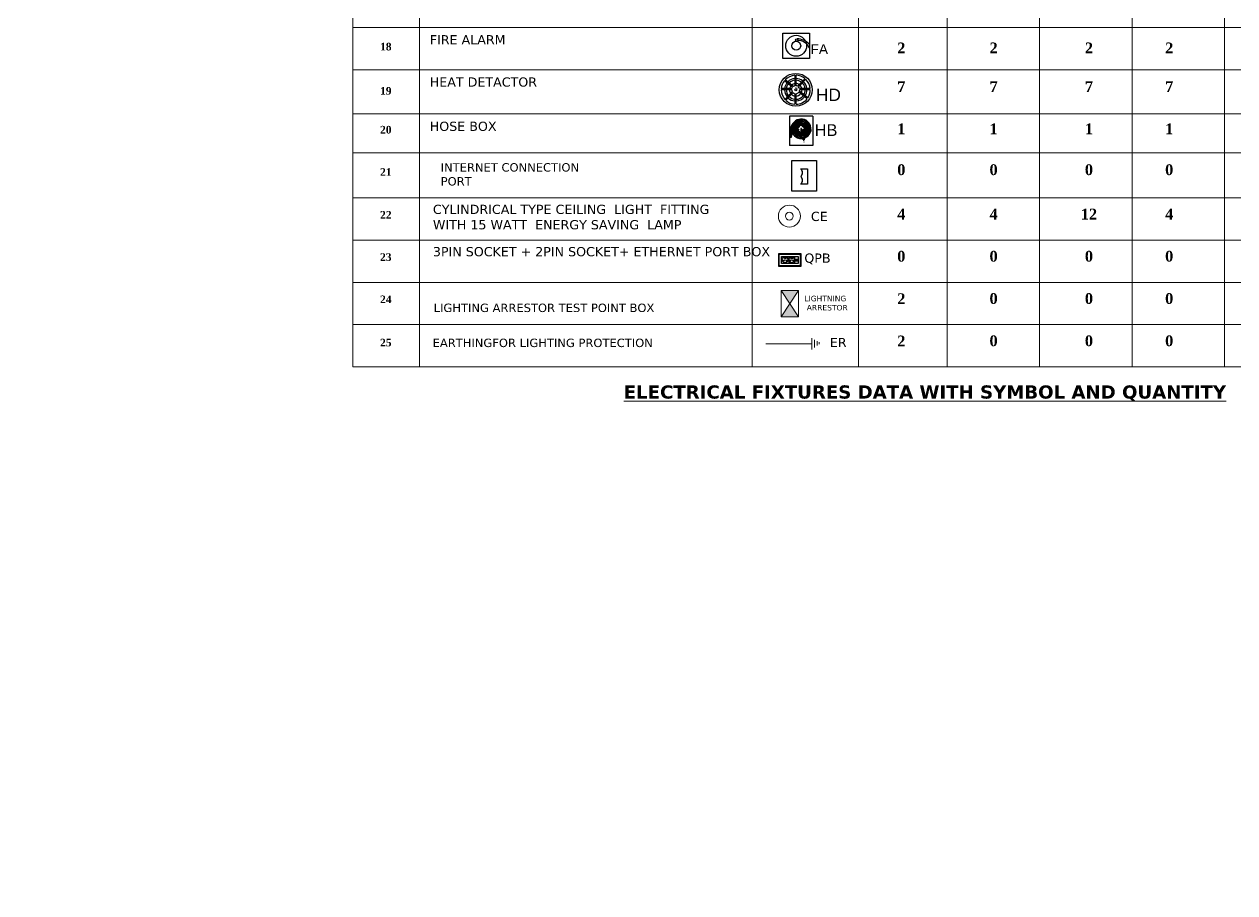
# Model space of a CAD drawing. Header units: inches. Extents: x -12 to 20935469, y -1604 to 24729220.
# Drawn here: x 20810614 to 20815822, y 24622037 to 24625774 of the extents above; entities that cross this region are included whole.
import ezdxf

# ---------------------------------------------------------------- set-up
doc = ezdxf.new("R2010")
doc.units = ezdxf.units.IN
doc.header["$LTSCALE"] = 0.03
doc.header["$MEASUREMENT"] = 0
doc.header["$PDMODE"] = 32
doc.header["$PDSIZE"] = 15
doc.linetypes.add('DOT', pattern=[0.25, 0, -0.25])
for name, color, linetype in [('3p+2p+eth', 170, 'Continuous'), ('BL TEXT', 7, 'Continuous'), ('ELECTRICAL FITTINGS', 130, 'Continuous'), ('fire alarm', 10, 'Continuous'), ('heat detactor', 8, 'Continuous'), ('l text', 188, 'DOT'), ('QP TEX', 7, 'Continuous')]:
    doc.layers.add(name, color=color, linetype=linetype)
for name, color, linetype, lineweight in [('line', 7, 'Continuous', 9), ('TU TEXT', 251, 'Continuous', 13), ('Window', 162, 'Continuous', 18)]:
    doc.layers.add(name, color=color, linetype=linetype, lineweight=lineweight)
doc.styles.add('RomanS', font='arial.ttf', dxfattribs={"height": 12})
doc.styles.get("Standard").update_dxf_attribs({"font": 'timesbd.ttf'})
doc.dimstyles.new('arch grid', dxfattribs={"dimtxt": 250, "dimasz": 100, "dimexe": 10, "dimexo": 10, "dimgap": 0.09, "dimtad": 0, "dimdec": 0, "dimzin": 0, "dimdsep": 46, "dimtxsty": 'Standard', "dimblk": 'DOT', "dimcen": 50, "dimdle": 50, "dimclrd": 256, "dimclre": 256, "dimadec": 0, "dimazin": 0, "dimtfac": 1, "dimtdec": 0, "dimtofl": 0, "dimtmove": 0, "dimatfit": 3, "dimldrblk": 'DOT', "dimfxl": 200, "dimfxlon": 1, "dimtolj": 1, "dimtzin": 0, "dimlwd": -1, "dimlwe": -1, "dimarcsym": 1})

# ---------------------------------------------------------------- blocks, each defined once
blk = doc.blocks.new('ethernet port')
at = {"layer": 'ELECTRICAL FITTINGS'}
blk.add_lwpolyline([(-5056.1, -4355.3), (-4966.7, -4355.3), (-4966.7, -4426.7), (-5056.1, -4426.7)], close=True, dxfattribs=at)
blk.add_lwpolyline([(-5032, -4401.1), (-5032, -4381.4), (-4986.9, -4381.4), (-4986.9, -4401.1)], dxfattribs=at)
for centre in [(-5020.7, -4410.9), (-4998.2, -4410.9)]:
    blk.add_arc(centre, 15, 41.1385, 138.8615, dxfattribs=at)
blk = doc.blocks.new('GYTT')
at = {"layer": 'line', "color": 4, "ltscale": 50}
for radius in [19.7, 6.87]:
    blk.add_circle((20859470.8, -1441350.4), radius, dxfattribs=at)
blk = doc.blocks.new('3p+2p+ethernet')
at = {"layer": '3p+2p+eth'}
for p, q in [((20831259, 24655818), (20831707, 24655818)), ((20831259, 24655556), (20831259, 24655818)), ((20831269, 24655808), (20831697, 24655808)), ((20831269, 24655566), (20831269, 24655808)), ((20831312, 24655756), (20831654, 24655756)), ((20831312, 24655620), (20831312, 24655756)), ((20831460, 24655756), (20831460, 24655620)), ((20831581, 24655756), (20831581, 24655620)), ((20831654, 24655756), (20831654, 24655620)), ((20831697, 24655808), (20831697, 24655566)), ((20831707, 24655818), (20831707, 24655556)), ((20831707, 24655556), (20831259, 24655556)), ((20831697, 24655566), (20831269, 24655566)), ((20831654, 24655620), (20831312, 24655620)), ((20831451, 24655688), (20831470, 24655688)), ((20831591, 24655708), (20831643, 24655708)), ((20831591, 24655663), (20831591, 24655708)), ((20831643, 24655663), (20831591, 24655663)), ((20831597, 24655672), (20831597, 24655694)), ((20831597, 24655694), (20831605, 24655694)), ((20831636, 24655672), (20831597, 24655672)), ((20831606, 24655696), (20831605, 24655694)), ((20831606, 24655696), (20831606, 24655701)), ((20831606, 24655701), (20831628, 24655701)), ((20831628, 24655701), (20831628, 24655696)), ((20831628, 24655696), (20831629, 24655694)), ((20831629, 24655694), (20831636, 24655694)), ((20831636, 24655694), (20831636, 24655672)), ((20831643, 24655708), (20831643, 24655663))]:
    blk.add_line(p, q, dxfattribs=at)
for centre, radius in [((20831387, 24655690), 57.4), ((20831520, 24655690), 57.4), ((20831364, 24655675), 10.3), ((20831388, 24655718), 10.3), ((20831416, 24655675), 10.3), ((20831497, 24655675), 10.3), ((20831521, 24655718), 10.3), ((20831549, 24655675), 10.3)]:
    blk.add_circle(centre, radius, dxfattribs=at)
blk = doc.blocks.new('_Oblique')
at = {"color": 0, "linetype": 'ByBlock', "lineweight": -2}
blk.add_line((-0.5, -0.5), (0.5, 0.5), dxfattribs=at)
blk = doc.blocks.new('*D363')
at = {"ltscale": 50, "transparency": 16777216}
for p, q in [((3479.2, 24649574.1), (3479.2, 24649400.8)), ((3479.4, 24649524.1), (3469.2, 24649524.1)), ((3479.4, 24649400.8), (3469.2, 24649400.8)), ((3479.2, 24649400.8), (3479.2, 8350.7))]:
    blk.add_line(p, q, dxfattribs=at)
at = {"layer": 'Defpoints', "color": 0, "ltscale": 50, "transparency": 16777216}
for p in [(20846678.2, 24649524.1), (3479.2, 24649400.8), (20846678.2, 24649400.8)]:
    blk.add_point(p, dxfattribs=at)
at = {"ltscale": 50, "transparency": 16777216, "xscale": 100, "yscale": 100, "zscale": 100}
for p, rotation in [((3479.2, 24649524.1), 90), ((3479.2, 24649400.8), 270)]:
    blk.add_blockref('_Oblique', p, dxfattribs=dict(at, rotation=rotation))
at = {"color": 0, "ltscale": 50, "transparency": 16777216, "insert": (3479.2, 3397.6), "char_height": 250, "attachment_point": 5, "rotation": 90}
blk.add_mtext('\\A1;{\\H8.57143x;300mm}', dxfattribs=at)
blk = doc.blocks.new('_Dot')
at = {"color": 0, "linetype": 'ByBlock', "lineweight": -2}
blk.add_line((-0.5, 0), (-1, 0), dxfattribs=at)
at = {"color": 0, "linetype": 'ByBlock', "const_width": 0.5}
blk.add_lwpolyline([(-0.25, 0, 1), (0.25, 0, 1)], format="xyb", close=True, dxfattribs=at)
blk = doc.blocks.new('FGRFTGFRF')
at = {"layer": 'Window', "color": 0, "ltscale": 50}
for p, q in [((4973676, 4856359), (4973676, 4856311)), ((4973724, 4856380), (4973724, 4856277)), ((4973787, 4856415), (4973787, 4856231)), ((4973845, 4856453), (4973845, 4856187)), ((4974926, 4856317), (4973846, 4856317))]:
    blk.add_line(p, q, dxfattribs=at)
blk = doc.blocks.new('fgfgrg')
at = {"layer": 'line', "ltscale": 50}
h = blk.add_hatch(color=4, dxfattribs=at)
h.dxf.hatch_style = 1
h.paths.add_polyline_path([(-2980806, 7034385), (-2980806, 7034089), (-2980584, 7034237)])
h.paths.add_polyline_path([(-2980361, 7034385), (-2980584, 7034237), (-2980361, 7034089)])
at = {"layer": 'line', "color": 4, "ltscale": 50}
for p, q in [((-2980806, 7034089), (-2980806, 7034385)), ((-2980806, 7034385), (-2980361, 7034385)), ((-2980806, 7034385), (-2980361, 7034089)), ((-2980361, 7034385), (-2980806, 7034089)), ((-2980361, 7034385), (-2980361, 7034089)), ((-2980361, 7034089), (-2980806, 7034089))]:
    blk.add_line(p, q, dxfattribs=at)
blk = doc.blocks.new('fire alrm')
at = {"layer": 'fire alarm'}
blk.add_lwpolyline([(20824372.4, 24663295), (20824404.8, 24663295), (20824404.8, 24663264), (20824372.4, 24663264)], close=True, dxfattribs=at)
at = {"layer": 'fire alarm', "ltscale": 50}
for radius in [12.8, 5.49]:
    blk.add_circle((20824388.6, 24663279.5), radius, dxfattribs=at)
at = {"layer": 'fire alarm'}
blk.add_circle((20824389.1, 24663286.5), 1.46, dxfattribs=at)
for centre, radius, start, end in [((20824390.4, 24663269.6), 18.3, 38.0837, 92.1028), ((20824390.4, 24663269.9), 16.1, 26.6159, 89.7)]:
    blk.add_arc(centre, radius, start, end, dxfattribs=at)
at = {"insert": (20824406.1, 24663281.4), "char_height": 12, "attachment_point": 1, "style": 'RomanS'}
blk.add_mtext_dynamic_manual_height_columns('FA', width=21.67, gutter_width=60, heights=[0], dxfattribs=at)
blk = doc.blocks.new('heat detaCTOR')
for p, q in [((20826804.7, 24664324), (20826796.7, 24664330.3)), ((20826805.5, 24664324.8), (20826797.4, 24664331.2)), ((20826807, 24664335.7), (20826807, 24664325.4)), ((20826808.1, 24664325.5), (20826808.1, 24664335.7)), ((20826809.6, 24664325.1), (20826816.8, 24664332.5)), ((20826810.5, 24664324.4), (20826817.6, 24664331.8)), ((20826804.1, 24664322.7), (20826793.7, 24664322.7)), ((20826803.9, 24664321.6), (20826793.7, 24664321.6)), ((20826804.4, 24664319.7), (20826797.2, 24664312.3)), ((20826805.1, 24664318.8), (20826798, 24664311.5)), ((20826807, 24664317.8), (20826807, 24664307.5)), ((20826808.1, 24664307.5), (20826808.1, 24664317.8)), ((20826818.8, 24664312.8), (20826810.8, 24664319.2)), ((20826819.5, 24664313.7), (20826811.4, 24664320.2)), ((20826821.9, 24664322.7), (20826811.5, 24664322.7)), ((20826821.9, 24664321.6), (20826811.6, 24664321.6))]:
    blk.add_line(p, q)
at = {"layer": 'heat detactor'}
for radius in [16, 0.961]:
    blk.add_circle((20826807.8, 24664321.6), radius, dxfattribs=at)
at = {"layer": 'heat detactor', "ltscale": 50}
for radius, start, end in [(14.1, 141.7875, 175.4795), (14.1, 93.1805, 137.2895), (9.26, 141.9072, 172.3309), (9.26, 95.4082, 134.2403), (6.08, 97.3867, 131.5175), (14.1, 50.5228, 88.685), (9.26, 53.6686, 87.7533), (6.08, 56.4828, 86.9346), (9.26, 7.6691, 45.9996), (14.1, 4.5205, 46.0244), (14.1, 179.9779, 221.5042), (9.26, 180, 218.3584), (9.26, 226.0274, 264.5918), (6.08, 180, 215.5442), (6.08, 142.0004, 169.5114), (6.08, 226.0325, 262.6133), (3.87, 180, 209.4431), (3.87, 142.2004, 163.3657), (3.87, 226.0434, 258.3361), (3.87, 101.6639, 125.5893), (1.65, 78.6551, 101.3184), (3.87, 62.6166, 85.1763), (3.87, 274.8237, 321.1017), (6.08, 273.0654, 321.3017), (9.26, 272.2467, 321.395), (1.65, 42.0404, 45.9436), (3.87, 16.6343, 45.9836), (3.87, 337.7128, 0), (6.08, 10.4886, 45.9945), (6.08, 331.7846, 0), (9.26, 329.0619, 0), (14.1, 326.0126, 0.0221), (14.1, 226.0026, 266.8195), (14.1, 271.315, 321.5146)]:
    blk.add_arc((20826807.8, 24664321.6), radius, start, end, dxfattribs=at)
at = {"layer": 'heat detactor'}
for start, end in [(141.8685, 173.4939), (94.5899, 135.3638), (52.5077, 88.0926), (6.5061, 46.0017), (180, 219.5193), (271.9074, 321.4336), (327.9383, 0), (226.0253, 265.4101)]:
    blk.add_arc((20826807.8, 24664321.6), 10.9, start, end, dxfattribs=at)
at = {"insert": (20826827.5, 24664322.7), "char_height": 12, "attachment_point": 1, "style": 'RomanS'}
blk.add_mtext_dynamic_manual_height_columns('HD', width=23.193, gutter_width=60, heights=[0], dxfattribs=at)
blk = doc.blocks.new('hose box')
at = {"layer": 'fire alarm'}
for p, q in [((20826579, 24664176.5), (20826555, 24664176.5)), ((20826555, 24664176.5), (20826555, 24664146.5)), ((20826579, 24664176.5), (20826555, 24664176.5)), ((20826579, 24664176.5), (20826579, 24664146.5)), ((20826579, 24664176.5), (20826579, 24664146.5)), ((20826555.4, 24664159), (20826555.7, 24664159.1)), ((20826555.4, 24664158.3), (20826555.4, 24664158.9)), ((20826555.4, 24664158.3), (20826556.9, 24664158.3)), ((20826555.5, 24664158.8), (20826555.5, 24664158.7)), ((20826555.5, 24664158.8), (20826555.6, 24664158.6)), ((20826555.5, 24664158.7), (20826555.5, 24664158.6)), ((20826555.5, 24664158.6), (20826555.6, 24664158.6)), ((20826555.6, 24664158.8), (20826555.7, 24664158.6)), ((20826555.7, 24664158.7), (20826555.6, 24664158.8)), ((20826555.6, 24664158.8), (20826555.6, 24664158.8)), ((20826555.6, 24664158.8), (20826555.6, 24664158.8)), ((20826555.6, 24664158.8), (20826555.6, 24664158.8)), ((20826555.6, 24664158.6), (20826555.6, 24664158.6)), ((20826555.6, 24664158.5), (20826555.6, 24664158.5)), ((20826555.6, 24664158.5), (20826555.6, 24664158.5)), ((20826555.7, 24664161.4), (20826555.7, 24664161.5)), ((20826555.7, 24664161.5), (20826556.9, 24664161.5)), ((20826555.7, 24664161.1), (20826555.7, 24664161.4)), ((20826555.7, 24664161.4), (20826556.9, 24664161.4)), ((20826555.7, 24664159.2), (20826555.7, 24664159.5)), ((20826555.8, 24664158.9), (20826555.7, 24664158.9)), ((20826555.8, 24664158.9), (20826555.7, 24664158.9)), ((20826555.7, 24664158.6), (20826555.7, 24664158.7)), ((20826555.7, 24664158.6), (20826555.7, 24664158.6)), ((20826555.8, 24664158.5), (20826555.7, 24664158.5)), ((20826555.8, 24664158.5), (20826555.7, 24664158.5)), ((20826555.7, 24664158.3), (20826555.7, 24664157.9)), ((20826555.7, 24664157.9), (20826555.7, 24664155.8)), ((20826555.7, 24664157.9), (20826555.8, 24664157.9)), ((20826556.3, 24664155.8), (20826555.7, 24664155.8)), ((20826556.3, 24664155.8), (20826555.7, 24664155.8)), ((20826555.7, 24664155.8), (20826555.8, 24664155.6)), ((20826555.8, 24664161), (20826556.9, 24664161)), ((20826555.8, 24664160.9), (20826556.9, 24664160.9)), ((20826555.8, 24664160.9), (20826556.9, 24664160.9)), ((20826555.8, 24664160.8), (20826556.9, 24664160.8)), ((20826555.8, 24664160.8), (20826556.9, 24664160.8)), ((20826555.8, 24664160.7), (20826556.9, 24664160.7)), ((20826555.8, 24664160.7), (20826556.9, 24664160.7)), ((20826555.8, 24664160.6), (20826556.9, 24664160.6)), ((20826555.8, 24664160.6), (20826556.9, 24664160.6)), ((20826555.8, 24664160.5), (20826556.9, 24664160.5)), ((20826555.8, 24664160.5), (20826556.9, 24664160.5)), ((20826555.8, 24664160.4), (20826556.9, 24664160.4)), ((20826555.8, 24664160.4), (20826556.9, 24664160.4)), ((20826555.8, 24664160.3), (20826556.9, 24664160.3)), ((20826555.8, 24664160.3), (20826556.9, 24664160.3)), ((20826555.8, 24664160.2), (20826556.9, 24664160.2)), ((20826555.8, 24664160.2), (20826556.9, 24664160.2)), ((20826555.8, 24664160.1), (20826556.9, 24664160.1)), ((20826555.8, 24664160.1), (20826556.9, 24664160.1)), ((20826555.8, 24664160), (20826556.9, 24664160)), ((20826555.8, 24664160), (20826556.9, 24664160)), ((20826555.8, 24664159.9), (20826556.9, 24664159.9)), ((20826555.8, 24664159.9), (20826556.9, 24664159.9)), ((20826555.8, 24664159.8), (20826556.9, 24664159.8)), ((20826555.8, 24664159.8), (20826556.9, 24664159.8)), ((20826555.8, 24664159.7), (20826556.9, 24664159.7)), ((20826555.8, 24664159.7), (20826556.9, 24664159.7)), ((20826555.8, 24664159.6), (20826556.9, 24664159.6)), ((20826555.8, 24664158.9), (20826555.8, 24664158.9)), ((20826555.8, 24664158.9), (20826555.8, 24664158.5)), ((20826555.8, 24664158.9), (20826555.8, 24664158.5)), ((20826555.8, 24664158.9), (20826556.8, 24664158.9)), ((20826555.8, 24664158.6), (20826555.9, 24664158.8)), ((20826555.8, 24664158.6), (20826555.9, 24664158.8)), ((20826555.8, 24664158.6), (20826555.8, 24664158.8)), ((20826555.8, 24664158.6), (20826555.8, 24664158.8)), ((20826555.8, 24664158.6), (20826555.8, 24664158.8)), ((20826555.8, 24664158.6), (20826555.8, 24664158.8)), ((20826555.8, 24664158.6), (20826555.8, 24664158.8)), ((20826555.8, 24664158.6), (20826555.8, 24664158.8)), ((20826555.8, 24664158.5), (20826555.8, 24664158.5)), ((20826555.8, 24664158.5), (20826556.8, 24664158.5)), ((20826556.3, 24664158.3), (20826555.8, 24664158.3)), ((20826555.8, 24664157.9), (20826555.8, 24664155.8)), ((20826555.9, 24664158.6), (20826556, 24664158.8)), ((20826555.9, 24664158.6), (20826555.9, 24664158.8)), ((20826555.9, 24664158.6), (20826555.9, 24664158.8)), ((20826555.9, 24664158.6), (20826555.9, 24664158.8)), ((20826555.9, 24664158.6), (20826555.9, 24664158.8)), ((20826555.9, 24664158.6), (20826555.9, 24664158.8)), ((20826555.9, 24664157.9), (20826555.9, 24664155.8)), ((20826555.9, 24664157.9), (20826555.9, 24664155.8)), ((20826555.9, 24664157.9), (20826556.1, 24664157.9)), ((20826555.9, 24664157.9), (20826556.1, 24664157.9)), ((20826555.9, 24664157.9), (20826555.9, 24664157.9)), ((20826556, 24664158.6), (20826556, 24664158.8)), ((20826556, 24664158.6), (20826556, 24664158.8)), ((20826556, 24664158.6), (20826556.1, 24664158.8)), ((20826556, 24664158.6), (20826556, 24664158.8)), ((20826556.1, 24664158.6), (20826556.1, 24664158.8)), ((20826556.1, 24664158.6), (20826556.1, 24664158.8)), ((20826556.1, 24664158.6), (20826556.2, 24664158.8)), ((20826556.1, 24664158.6), (20826556.1, 24664158.8)), ((20826556.1, 24664157.9), (20826556.1, 24664155.8)), ((20826556.1, 24664157.9), (20826556.1, 24664155.8)), ((20826556.1, 24664157.9), (20826556.1, 24664157.9)), ((20826556.2, 24664158.6), (20826556.2, 24664158.8)), ((20826556.2, 24664158.6), (20826556.2, 24664158.8)), ((20826556.2, 24664158.6), (20826556.3, 24664158.8)), ((20826556.3, 24664158.6), (20826556.3, 24664158.8)), ((20826556.3, 24664158.6), (20826556.3, 24664158.8)), ((20826556.3, 24664158.6), (20826556.3, 24664158.8)), ((20826556.3, 24664158.6), (20826556.4, 24664158.8)), ((20826556.3, 24664158.3), (20826556.8, 24664158.3)), ((20826556.3, 24664155.8), (20826556.9, 24664155.8)), ((20826556.3, 24664155.8), (20826556.8, 24664155.8)), ((20826556.4, 24664158.6), (20826556.4, 24664158.8)), ((20826556.4, 24664158.6), (20826556.4, 24664158.8)), ((20826556.4, 24664158.6), (20826556.4, 24664158.8)), ((20826556.4, 24664158.6), (20826556.5, 24664158.8)), ((20826556.4, 24664157.9), (20826556.4, 24664155.8)), ((20826556.4, 24664157.9), (20826556.7, 24664157.9)), ((20826556.4, 24664157.9), (20826556.5, 24664157.9)), ((20826556.5, 24664158.6), (20826556.6, 24664158.8)), ((20826556.5, 24664158.6), (20826556.5, 24664158.8)), ((20826556.5, 24664158.6), (20826556.5, 24664158.8)), ((20826556.5, 24664158.6), (20826556.5, 24664158.8)), ((20826556.5, 24664157.9), (20826556.5, 24664155.8)), ((20826556.5, 24664157.9), (20826556.6, 24664157.9)), ((20826556.6, 24664158.6), (20826556.6, 24664158.8)), ((20826556.6, 24664158.6), (20826556.6, 24664158.8)), ((20826556.6, 24664158.6), (20826556.6, 24664158.8)), ((20826556.6, 24664158.6), (20826556.7, 24664158.8)), ((20826556.6, 24664157.9), (20826556.6, 24664155.8)), ((20826556.6, 24664157.9), (20826556.7, 24664157.9)), ((20826556.7, 24664158.6), (20826556.7, 24664158.8)), ((20826556.7, 24664158.6), (20826556.7, 24664158.8)), ((20826556.7, 24664158.6), (20826556.7, 24664158.8)), ((20826556.7, 24664158.6), (20826556.8, 24664158.8)), ((20826556.7, 24664158.6), (20826556.7, 24664158.8)), ((20826556.7, 24664158.6), (20826556.8, 24664158.8)), ((20826556.7, 24664158.6), (20826556.7, 24664158.8)), ((20826556.7, 24664158.6), (20826556.7, 24664158.8)), ((20826556.7, 24664157.9), (20826556.7, 24664155.8)), ((20826556.9, 24664155.8), (20826556.7, 24664155.6)), ((20826556.8, 24664158.9), (20826556.8, 24664158.5)), ((20826556.8, 24664158.6), (20826556.8, 24664158.8)), ((20826556.8, 24664158.6), (20826556.8, 24664158.8)), ((20826556.8, 24664158.6), (20826556.8, 24664158.7)), ((20826556.8, 24664158.3), (20826556.8, 24664157.9)), ((20826556.8, 24664157.9), (20826556.8, 24664155.8)), ((20826556.8, 24664157.9), (20826556.8, 24664157.9)), ((20826556.9, 24664161.4), (20826556.9, 24664161.5)), ((20826556.9, 24664161.1), (20826556.9, 24664161.4)), ((20826556.9, 24664158.3), (20826556.9, 24664159.5)), ((20826556.9, 24664157.9), (20826556.9, 24664155.8)), ((20826566.4, 24664162.7), (20826567.5, 24664162.7)), ((20826566.4, 24664162.7), (20826566.4, 24664161.1)), ((20826566.4, 24664161.1), (20826567.5, 24664161.1)), ((20826566.5, 24664163.5), (20826566.5, 24664162.8)), ((20826566.5, 24664162.8), (20826567.4, 24664162.8)), ((20826567.4, 24664163.5), (20826567.4, 24664162.8)), ((20826567.4, 24664162.8), (20826567.4, 24664162.7)), ((20826567.4, 24664162.8), (20826567.4, 24664162.8)), ((20826567.5, 24664162.7), (20826567.5, 24664161.1)), ((20826567.5, 24664162.5), (20826577.3, 24664162.5)), ((20826567.5, 24664161.3), (20826577.3, 24664161.3)), ((20826579, 24664146.5), (20826555, 24664146.5)), ((20826555.6, 24664154.9), (20826555.6, 24664154.8)), ((20826555.6, 24664154.8), (20826557, 24664154.8)), ((20826555.8, 24664155.6), (20826555.8, 24664155.1)), ((20826555.8, 24664155.6), (20826556.7, 24664155.6)), ((20826555.8, 24664155.1), (20826556.8, 24664155.1)), ((20826556.7, 24664155.6), (20826556.7, 24664155.1)), ((20826557, 24664154.9), (20826557, 24664154.8)), ((20826569.1, 24664152.2), (20826569.1, 24664154.2)), ((20826569.1, 24664154.2), (20826570.1, 24664154.2)), ((20826569.1, 24664152.2), (20826570, 24664152.2)), ((20826569.1, 24664152.1), (20826569.1, 24664152.2)), ((20826570.1, 24664152.2), (20826569.1, 24664152.2)), ((20826570, 24664152.1), (20826569.1, 24664152.1)), ((20826569.2, 24664154.3), (20826570, 24664154.3)), ((20826569.2, 24664154.3), (20826569.2, 24664154.2)), ((20826569.2, 24664152.1), (20826569.9, 24664152.1)), ((20826569.2, 24664152.1), (20826569.2, 24664152)), ((20826569.2, 24664152), (20826569.9, 24664152)), ((20826569.9, 24664150), (20826569.9, 24664150.1)), ((20826570, 24664152.3), (20826570, 24664152.2)), ((20826570, 24664150.2), (20826570, 24664150.1)), ((20826570.1, 24664154.2), (20826570.1, 24664152.2))]:
    blk.add_line(p, q, dxfattribs=at)
for centre, radius in [((20826555.7, 24664159), 0.118), ((20826556.3, 24664158.1), 0.106), ((20826556.3, 24664158.1), 0.0528), ((20826564.4, 24664162.5), 0.212), ((20826565.2, 24664165.6), 0.212), ((20826568.4, 24664165.8), 0.212), ((20826569.6, 24664162.9), 0.212)]:
    blk.add_circle(centre, radius, dxfattribs=at)
for centre, radius, start, end in [((20826565.7, 24664162.1), 9.95, 134.8472, 183.5291), ((20826567, 24664163.5), 10, 354.2113, 347.2993), ((20826567, 24664163.5), 8.88, 353.4715, 345.6503), ((20826567, 24664163.5), 7.75, 352.5143, 343.502), ((20826567, 24664163.5), 7.51, 352.2697, 342.95), ((20826567, 24664163.5), 6.38, 350.8933, 339.8179), ((20826567, 24664163.5), 6.14, 350.5282, 338.9787), ((20826567, 24664163.5), 5.49, 349.4017, 336.3645), ((20826567, 24664163.5), 5.25, 348.903, 335.1938), ((20826555.5, 24664158.9), 0.088, 112.9321, 180), ((20826555.7, 24664159), 0.132, 79.3495, 280.6505), ((20826555.7, 24664158.8), 0.0519, 90, 180), ((20826555.7, 24664158.8), 0.0467, 90, 180), ((20826555.6, 24664158.8), 0.013, 259.3495, 0), ((20826555.6, 24664158.8), 0.0182, 259.3495, 0), ((20826555.6, 24664158.5), 0.013, 0, 100.6505), ((20826555.6, 24664158.5), 0.0182, 0, 100.6505), ((20826555.7, 24664158.5), 0.0519, 180, 270), ((20826555.7, 24664158.5), 0.0467, 180, 270), ((20826555.7, 24664161.5), 0.0293, 90, 180), ((20826555.7, 24664161.4), 0.0293, 180, 270), ((20826555.8, 24664161.1), 0.0964, 180, 212.1509), ((20826555.8, 24664161), 0.0964, 147.8491, 212.1509), ((20826555.8, 24664160.9), 0.0964, 147.8491, 212.1509), ((20826555.8, 24664160.8), 0.0964, 147.8491, 212.1509), ((20826555.8, 24664160.7), 0.0964, 147.8491, 212.1509), ((20826555.8, 24664160.6), 0.0964, 147.8491, 212.1509), ((20826555.8, 24664160.5), 0.0964, 147.8491, 212.1509), ((20826555.8, 24664160.4), 0.0964, 147.8491, 212.1509), ((20826555.8, 24664160.3), 0.0964, 147.8491, 212.1509), ((20826555.8, 24664160.2), 0.0964, 147.8491, 212.1509), ((20826555.8, 24664160.1), 0.0964, 147.8491, 212.1509), ((20826555.8, 24664160), 0.0964, 147.8491, 212.1509), ((20826555.8, 24664159.9), 0.0964, 147.8491, 212.1509), ((20826555.8, 24664159.8), 0.0964, 147.8491, 212.1509), ((20826555.8, 24664159.6), 0.0964, 147.8491, 212.1509), ((20826555.8, 24664159.5), 0.0964, 147.8491, 180), ((20826555.7, 24664159.2), 0.088, 292.9321, 0), ((20826555.8, 24664158.3), 0.0352, 90, 180), ((20826555.7, 24664157.9), 0.0176, 90, 180), ((20826555.8, 24664158.9), 0.026, 0, 90), ((20826555.8, 24664158.9), 0.0208, 0, 90), ((20826555.8, 24664158.8), 0.00649, 348.1747, 176.635), ((20826555.8, 24664158.8), 0.00649, 348.1747, 176.635), ((20826555.8, 24664158.8), 0.00649, 348.1747, 176.635), ((20826555.8, 24664158.6), 0.00649, 168.1747, 356.635), ((20826555.8, 24664158.6), 0.00649, 168.1747, 356.635), ((20826555.8, 24664158.6), 0.00649, 168.1747, 356.635), ((20826555.8, 24664158.6), 0.00649, 257.7725, 356.635), ((20826555.8, 24664158.5), 0.026, 270, 0), ((20826555.8, 24664158.5), 0.0208, 270, 8.9893), ((20826555.9, 24664158.8), 0.00649, 348.1747, 176.635), ((20826555.9, 24664158.8), 0.00649, 348.1747, 176.635), ((20826555.9, 24664158.8), 0.00649, 348.1747, 176.635), ((20826556, 24664158.8), 0.013, 0, 163.1706), ((20826555.9, 24664158.6), 0.013, 184.0866, 354.9254), ((20826555.9, 24664158.6), 0.00649, 168.1747, 356.635), ((20826555.9, 24664158.6), 0.00649, 168.1747, 356.635), ((20826556, 24664158.8), 0.013, 0, 163.1706), ((20826556.1, 24664158.8), 0.013, 0, 163.1706), ((20826556, 24664158.6), 0.013, 184.0866, 354.9254), ((20826556, 24664158.6), 0.013, 184.0866, 354.9254), ((20826556.1, 24664158.8), 0.013, 0, 163.1706), ((20826556.2, 24664158.8), 0.013, 0, 163.1706), ((20826556.1, 24664158.6), 0.013, 184.0866, 354.9254), ((20826556.1, 24664158.6), 0.013, 184.0866, 354.9254), ((20826556.2, 24664158.8), 0.013, 0, 163.1706), ((20826556.2, 24664158.6), 0.013, 184.0866, 354.9254), ((20826556.2, 24664158.6), 0.013, 184.0866, 354.9254), ((20826556.3, 24664158.8), 0.013, 0, 163.1706), ((20826556.3, 24664158.8), 0.013, 0, 163.1706), ((20826556.3, 24664158.6), 0.013, 184.0866, 354.9254), ((20826556.3, 24664158.6), 0.013, 184.0866, 354.9254), ((20826556.4, 24664158.8), 0.013, 0, 163.1706), ((20826556.4, 24664158.8), 0.013, 0, 163.1706), ((20826556.4, 24664158.6), 0.013, 184.0866, 354.9254), ((20826556.4, 24664158.6), 0.013, 184.0866, 354.9254), ((20826556.5, 24664158.8), 0.013, 0, 163.1706), ((20826556.5, 24664158.8), 0.013, 0, 163.1706), ((20826556.6, 24664158.6), 0.013, 184.0866, 354.9254), ((20826556.5, 24664158.6), 0.013, 184.0866, 354.9254), ((20826556.6, 24664158.8), 0.013, 0, 163.1706), ((20826556.6, 24664158.8), 0.013, 0, 163.1706), ((20826556.6, 24664158.6), 0.013, 184.0866, 354.9254), ((20826556.6, 24664158.6), 0.00649, 168.1747, 356.635), ((20826556.7, 24664158.8), 0.00649, 348.1747, 176.635), ((20826556.7, 24664158.8), 0.00649, 348.1747, 176.635), ((20826556.7, 24664158.8), 0.00649, 348.1747, 176.635), ((20826556.7, 24664158.8), 0.00649, 348.1747, 176.635), ((20826556.7, 24664158.6), 0.00649, 168.1747, 356.635), ((20826556.7, 24664158.6), 0.00649, 168.1747, 356.635), ((20826556.7, 24664158.6), 0.00649, 168.1747, 356.635), ((20826556.8, 24664158.6), 0.00649, 168.1747, 356.635), ((20826572.2, 24664162.1), 15.4, 173.1613, 182.1303), ((20826556.8, 24664158.8), 0.00649, 348.1747, 176.635), ((20826556.8, 24664158.8), 0.00649, 95.3487, 176.635), ((20826556.8, 24664158.6), 0.00649, 168.1747, 356.635), ((20826556.8, 24664158.3), 0.0352, 0, 90), ((20826556.8, 24664157.9), 0.0176, 0, 90), ((20826556.9, 24664161.5), 0.0293, 0, 90), ((20826556.9, 24664161.4), 0.0293, 270, 0), ((20826556.8, 24664161.1), 0.0964, 327.8491, 0), ((20826556.8, 24664161), 0.0964, 327.8491, 32.1509), ((20826556.8, 24664160.9), 0.0964, 327.8491, 32.1509), ((20826556.8, 24664160.8), 0.0964, 327.8491, 32.1509), ((20826556.8, 24664160.7), 0.0964, 327.8491, 32.1509), ((20826556.8, 24664160.6), 0.0964, 327.8491, 32.1509), ((20826556.8, 24664160.5), 0.0964, 327.8491, 32.1509), ((20826556.8, 24664160.4), 0.0964, 327.8491, 32.1509), ((20826556.8, 24664160.3), 0.0964, 327.8491, 32.1509), ((20826556.8, 24664160.2), 0.0964, 327.8491, 32.1509), ((20826556.8, 24664160.1), 0.0964, 327.8491, 32.1509), ((20826556.8, 24664160), 0.0964, 327.8491, 32.1509), ((20826556.8, 24664159.9), 0.0964, 327.8491, 32.1509), ((20826556.8, 24664159.8), 0.0964, 327.8491, 32.1509), ((20826556.8, 24664159.6), 0.0964, 327.8491, 32.1509), ((20826556.8, 24664159.5), 0.0964, 0, 32.1509), ((20826567, 24664163.5), 4.23, 346.1702, 328.5966), ((20826567, 24664163.5), 3.65, 343.9513, 322.9424), ((20826567, 24664163.5), 3.41, 342.7688, 319.78), ((20826566.9, 24664163.5), 0.445, 0, 180), ((20826555.8, 24664154.9), 0.195, 90, 180), ((20826556.8, 24664154.9), 0.195, 0, 90)]:
    blk.add_arc(centre, radius, start, end, dxfattribs=at)
at = {"insert": (20826580.7, 24664168.2), "char_height": 12, "attachment_point": 1, "style": 'RomanS'}
blk.add_mtext_dynamic_manual_height_columns('HB', width=24.772, gutter_width=60, heights=[0], dxfattribs=at)

msp = doc.modelspace()

# ---------------------------------------------------------------- linework, layer by layer
at = {"layer": 'line', "color": 5, "ltscale": 50}
for p, q in [((20812027.7, 24629409.8), (20812027.7, 24625026.8)), ((20813746, 24629215.6), (20813746, 24625026.8)), ((20814202.7, 24629215.6), (20814202.7, 24625026.8)), ((20814584.2, 24629215.6), (20814584.2, 24625026.8)), ((20814981.9, 24629115.7), (20814981.9, 24625026.8)), ((20815379.5, 24629124.6), (20815379.5, 24625026.8)), ((20815777.1, 24629124.6), (20815777.1, 24625026.8)), ((20812314.3, 24629033.7), (20812314.3, 24625026.8)), ((20812027.7, 24625759.7), (20818683.3, 24625759.7)), ((20812027.7, 24625759.7), (20818683.3, 24625759.7)), ((20812027.7, 24625577.8), (20819126.4, 24625577.8)), ((20812027.7, 24625387.4), (20819126.4, 24625387.4)), ((20812027.7, 24625220.3), (20819126.4, 24625220.3)), ((20812027.7, 24625026.8), (20812027.7, 24624844.9)), ((20812027.7, 24625026.8), (20816633.8, 24625026.8)), ((20812027.7, 24625026.8), (20818683.3, 24625026.8)), ((20812027.7, 24625026.8), (20818683.3, 24625026.8)), ((20812314.3, 24625026.8), (20812314.3, 24624844.9)), ((20813746, 24625026.8), (20813746, 24624844.9)), ((20814202.7, 24625026.8), (20814202.7, 24624844.9)), ((20814584.2, 24625026.8), (20814584.2, 24624844.9)), ((20814981.9, 24625026.8), (20814981.9, 24624844.9)), ((20815379.5, 24625026.8), (20815379.5, 24624844.9)), ((20815777.1, 24625026.8), (20815777.1, 24624844.9)), ((20812027.7, 24624844.9), (20818683.3, 24624844.9)), ((20812027.7, 24624844.9), (20812027.7, 24624299.3)), ((20812314.3, 24624844.9), (20812314.3, 24624299.3)), ((20813746, 24624844.9), (20813746, 24624299.3)), ((20814202.7, 24624844.9), (20814202.7, 24624299.3)), ((20814584.2, 24624844.9), (20814584.2, 24624299.3)), ((20814981.9, 24624844.9), (20814981.9, 24624299.3)), ((20815379.5, 24624844.9), (20815379.5, 24624299.3)), ((20815777.1, 24624844.9), (20815777.1, 24624299.3)), ((20812027.7, 24624663), (20818683.3, 24624663)), ((20812027.7, 24624481.1), (20818683.3, 24624481.1)), ((20812027.7, 24624481.1), (20819126.4, 24624481.1)), ((20812027.7, 24624299.3), (20819126.4, 24624299.3))]:
    msp.add_line(p, q, dxfattribs=at)

# ---------------------------------------------------------------- block references
at = {"xscale": 0.2110955902704583, "yscale": 0.2110955902704583, "zscale": 0.2110955902704583}
msp.add_blockref('3p+2p+ethernet', (16416473.1, 19420052.2), dxfattribs=at)
at = {"xscale": -0.2531606833298487, "yscale": 0.2531606833298487, "zscale": 0.2531606833298487, "rotation": 270.0000000000001}
msp.add_blockref('fgfgrg', (19033115.1, 25379138.2), dxfattribs=at)
at = {"layer": 'BL TEXT', "xscale": 1.49047540067728, "yscale": 1.49047540067728, "zscale": 1.49047540067728, "rotation": 269.999864243838}
msp.add_blockref('ethernet port', (20820513.7, 24617651.9), dxfattribs=at)
at = {"layer": 'heat detactor', "xscale": 4.423629920298104, "yscale": 4.423629920298104, "zscale": 4.423629920298104}
msp.add_blockref('heat detaCTOR', (-71316157.2, -84480339.5), dxfattribs=at)
at = {"layer": 'line', "color": 5, "xscale": 2.408048980484498, "yscale": 2.408048980484498, "zscale": 2.408048980484498}
msp.add_blockref('GYTT', (-29416721.9, 28095790.2), dxfattribs=at)
at = {"layer": 'line', "color": 0, "lineweight": 25, "xscale": -0.1837751860990975, "yscale": 0.1837751860990975, "zscale": 0.1837751860990975}
msp.add_blockref('FGRFTGFRF', (21728071.6, 23731927.5), dxfattribs=at)
at = {"layer": 'QP TEX'}
for name, p, xscale, yscale, zscale in [('fire alrm', (-52468846.7, -62166481.8), 3.519084418266437, 3.519084418266437, 3.519084418266437), ('hose box', (-66814963.1, -79150493.2), 4.207554692607468, 4.207554692607468, 4.207554692607468)]:
    msp.add_blockref(name, p, dxfattribs=dict(at, xscale=xscale, yscale=yscale, zscale=zscale))

# ---------------------------------------------------------------- texts
at = {"layer": 'l text', "char_height": 46.46, "width": 684.663, "attachment_point": 8, "rotation": 0}
for s, insert in [('\\A1;2', (20814387, 24625648.4)), ('\\A1;2', (20814784, 24625648.4)), ('\\A1;2', (20815194.2, 24625648.4)), ('\\A1;2', (20815539.5, 24625648.4)), ('\\A1;7', (20814387, 24625481.3)), ('\\A1;7', (20814784, 24625481.3)), ('\\A1;7', (20815194.2, 24625481.3)), ('\\A1;7', (20815539.5, 24625481.3)), ('\\A1;1', (20814387, 24625300.3)), ('\\A1;1', (20814784, 24625300.3)), ('\\A1;1', (20815194.2, 24625300.3)), ('\\A1;1', (20815539.5, 24625300.3)), ('\\A1;0', (20814387, 24625123.8)), ('\\A1;0', (20814784, 24625123.8)), ('\\A1;0', (20815194.2, 24625123.8)), ('\\A1;0', (20815539.5, 24625123.8)), ('\\A1;4', (20814387, 24624933.4)), ('\\A1;4', (20814784, 24624933.4)), ('\\A1;12', (20815194.2, 24624933.4)), ('\\A1;4', (20815539.5, 24624933.4)), ('\\A1;0', (20814387, 24624751.5)), ('\\A1;0', (20814784, 24624751.5)), ('\\A1;0', (20815194.2, 24624751.5)), ('\\A1;0', (20815539.5, 24624751.5)), ('\\A1;0', (20814784, 24624569.6)), ('\\A1;0', (20815194.2, 24624569.6)), ('\\A1;0', (20815539.5, 24624569.6)), ('\\A1;2', (20814387, 24624569.6)), ('\\A1;2', (20814387, 24624387.7)), ('\\A1;0', (20814784, 24624387.7)), ('\\A1;0', (20815194.2, 24624387.7)), ('\\A1;0', (20815539.5, 24624387.7))]:
    msp.add_mtext(s, dxfattribs=dict(at, insert=insert))
at = {"layer": 'TU TEXT', "color": 5, "ltscale": 50, "attachment_point": 1}
for s, width, gutter_width, insert, char_height in [('\\A1;{\\fVerdana|b0|i0|c0|p34;\\H1.1x;\\C256;FIRE ALARM}', 1832.06, 0.228, (20812358.5, 24625726.6), 36.043), ('\\A1;{\\fVerdana|b0|i0|c0|p34;\\H1.1x;\\C256;HEAT DETACTOR}', 1832.06, 0.228, (20812358.5, 24625544.7), 36.043), ('\\A1;{\\fVerdana|b0|i0|c0|p34;\\H1.1x;\\C256;HOSE BOX}', 1832.06, 0.228, (20812358.5, 24625354.3), 36.043), ('{\\fVerdana|b0|i0|c0|p34;\\H1.1x;\\C256;CYLINDRICAL TYPE CEILING  LIGHT  FITTING\\PWITH 15 WATT  ENERGY SAVING  LAMP}', 30802.334, 3.01, (20812372, 24624996.9), 36.043), ('{\\fVerdana|b0|i0|c0|p34;\\H1.1x;\\C256;CE}', 2388.113, 3.01, (20813998, 24624966.6), 36.043), ('\\pxt729;{\\fVerdana|b0|i0|c0|p34;\\H1.1x;\\C256;3PIN SOCKET + 2PIN SOCKET+ ETHERNET PORT BOX}', 1445.6, 3.01, (20812372, 24624815), 36.043), ('{\\fVerdana|b0|i0|c0|p34;\\H1.1x;\\C256;QPB}', 2388.113, 3.01, (20813969.9, 24624787.2), 36.043), ('{\\fVerdana|b0|i0|c0|p34;\\C256;LIGHTING ARRESTOR TEST POINT BOX}', 1445.6, 3.01, (20812375.2, 24624571.5), 36.043), ('{\\fVerdana|b0|i0|c0|p34;\\H1.1x;\\C256;LIGHTNING\\P ARRESTOR}', 1423.526, 1.79, (20813969.9, 24624605.3), 21.485), ('{\\fVerdana|b0|i0|c0|p34;\\C256;EARTHINGFOR LIGHTING PROTECTION}', 1445.6, 3.01, (20812370.8, 24624420.8), 36.043), ('{\\fVerdana|b0|i0|c0|p34;\\H1.1x;\\C256;ER}', 2388.113, 3.01, (20814079.5, 24624424.1), 36.043), ('\\A1;{\\fVerdana|b1|i0|c0|p34;\\L\\C256;ELECTRICAL FIXTURES DATA WITH SYMBOL AND QUANTITY }', 4336.18, 0.228, (20813192.7, 24624219.8), 56.887)]:
    msp.add_mtext_dynamic_manual_height_columns(s, width=width, gutter_width=gutter_width, heights=[0], dxfattribs=dict(at, insert=insert, char_height=char_height))
at = {"layer": 'TU TEXT', "lineweight": 40, "ltscale": 50, "char_height": 32.77, "width": 430.228, "attachment_point": 3}
for s, insert in [('18', (20812194.1, 24625693.6)), ('19', (20812194.1, 24625503.3)), ('20', (20812194.1, 24625336.2)), ('21', (20812194.1, 24625154.3)), ('22', (20812194.1, 24624970.1)), ('23', (20812194.1, 24624788.2)), ('24', (20812194.1, 24624606.3)), ('25', (20812194.1, 24624420.3))]:
    msp.add_mtext(s, dxfattribs=dict(at, insert=insert))
at = {"layer": 'TU TEXT', "color": 5, "ltscale": 50, "insert": (20812405.5, 24625175.8), "char_height": 36.043, "width": 1832.06, "attachment_point": 1}
msp.add_mtext('{\\fVerdana|b0|i0|c0|p34;\\C256;INTERNET CONNECTION \\PPORT}', dxfattribs=at)

# ---------------------------------------------------------------- dimensions: what is measured, and where the dimension line sits
at = {"ltscale": 50}
dim = msp.add_linear_dim(base=(3479.2, 24649400.8), p1=(20846678.2, 24649524.1), p2=(20846678.2, 24649400.8), angle=90, text='{\\H8.57143x;300mm}', dimstyle='arch grid', override={"dimblk1": 'Oblique', "dimblk2": 'Oblique', "dimsah": 1, "dimfxl": 0.18}, dxfattribs=at)
dim.commit()
dim.dimension.update_dxf_attribs({"geometry": '*D363', "text_midpoint": (3479.2, 3397.6), "dimtype": 160})

doc.saveas('drawing.dxf')
